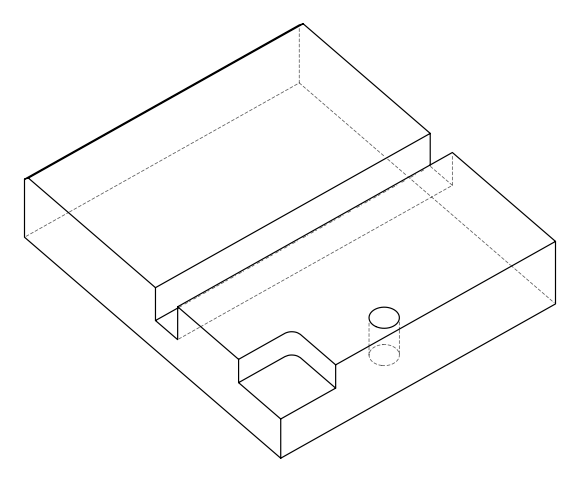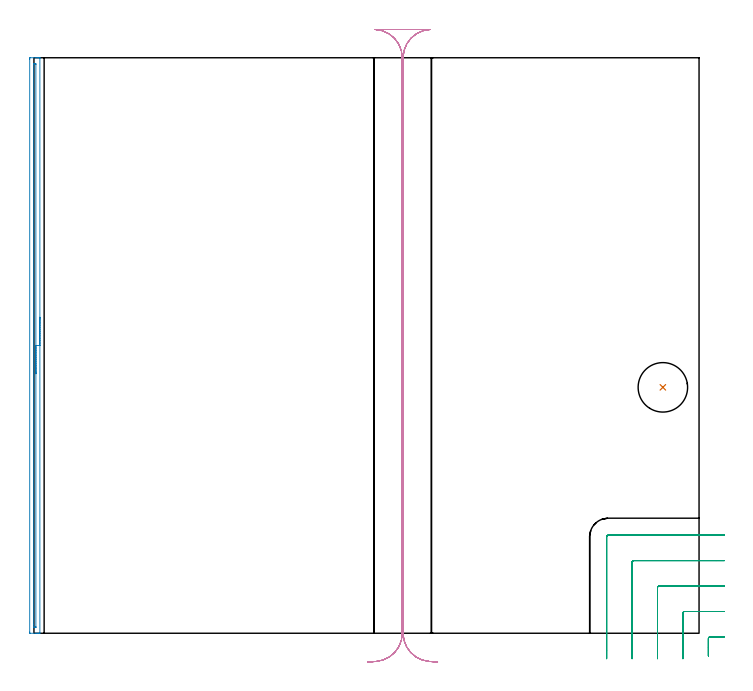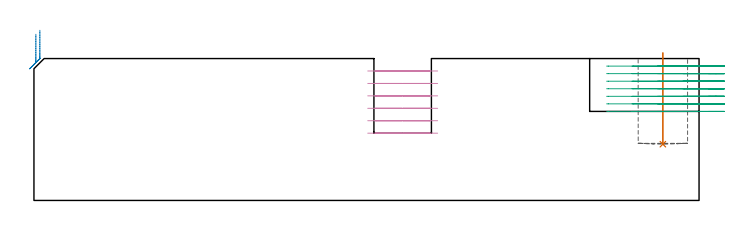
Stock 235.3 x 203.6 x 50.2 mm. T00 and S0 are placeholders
(PLAN: 4 operations, 3 tool changes, 13.7 min)
(1 INDEXABLE_INSERT_DRILL_BLIND_HOLE_FROM_SOLID | STEP1POCKET | NXT0302_006 | 0.13 min | 7233 mm3)
(2 AREA_MILL | FG_CHAMFER_SURFACE | UGT0205_001 | 3.41 min | 1320 mm3)
(3 MILL_CORNER_NOTCH_RECTANGULAR | CORNER_NOTCH_RECTANGULAR | NXT0201_011 | Follow Part, ap 3, ae 75% | 4.2 min | 29283 mm3)
(4 MILL_RECTANGULAR_SLOT | SLOT_RECTANGULAR | UGT0201_136 | Follow Part, ap 5, ae 75% | 6.01 min | 109145 mm3)
(TOOL NXT0302_006 | Index. Insert Drill 17.5mm [880-D1750L25-05] | D17.5 PA176 FL88 Z2)
(TOOL UGT0205_001 | Chamfer Mill 20 x 3 x 45 deg. | D20 FL50 Z2)
(TOOL NXT0201_011 | ENDMILL 12mm [2P460-1200-NA 1630] | D12 FL38 Z6)
(TOOL UGT0201_136 | Carbide End Mill 20.0 | D20 FL30 Z4)
(OP 1 INDEXABLE_INSERT_DRILL_BLIND_HOLE_FROM_SOLID)
G17 G21 G94 G90
T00 M6
G54
G17 G0 G90 X222.5 Y87. S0 M3
G43 Z60.2 H1
G94 G81 G98 Z19.9 F250. R52.2
G80
M5
M2
(OP 2 AREA_MILL)
G17 G21 G94 G90
T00 M6
G54
G17 G0 G90 X2.099 Y111.8 S1061 M3
G43 Z60.2 H0
G94 G1 Y111.762 Z59.328 F250.
Y111.648 Z58.463
Y111.459 Z57.611
Y111.197 Z56.779
Y110.863 Z55.973
Y110.46 Z55.199
Y109.992 Z54.463
Y109.46 Z53.771
Y108.871 Z53.128
Y108.228 Z52.539
Y107.536 Z52.008
Y106.8 Z51.539
Y106.026 Z51.136
Y105.22 Z50.802
Y104.388 Z50.54
Y103.537 Z50.351
Y102.672 Z50.237
Y101.8 Z50.199
X2.1 Y0.149 Z50.2
X2.097 Y0.008 Z50.188
X2.089 Y0.006 Z50.18
X1.783 Y0. Z49.882
X1.331 Z49.43
X0.742 Z48.836
X-1.319 Z46.778
X-1.491 Y0.002 Z46.605
X-1.5 Y0.389 Z46.6
Y203.005
X-1.498 Y203.212 Z46.602
X-1.491 Y203.598 Z46.605
X-1.319 Y203.6 Z46.778
X0.742 Z48.836
X1.331 Z49.43
X1.783 Z49.882
X2.091 Z50.181
X2.099 Y203.59 Z50.19
X2.1 Y203.512 Z50.196
Y203.494 Z50.197
X2.098 Y203.452 Z50.198
X2.099 Y101.8 Z50.199
X0.685 Z48.785
X0.686 Y2.36 Z48.786
X0.684 Y2.156 Z48.784
X0.681 Y2.054 Z48.781
X0.679 Y2.012 Z48.779
X0.543 Y2.008 Z48.643
X0.23 Y2.002 Z48.33
X0.022 Y2.007 Z48.122
X-0.071 Y2.01 Z48.029
X-0.083 Y2.319 Z48.017
X-0.084 Y2.378 Z48.016
X-0.086 Y3.157 Z48.014
X-0.085 Y201.165 Z48.015
X-0.083 Y201.222 Z48.017
X-0.068 Y201.59 Z48.032
X0.113 Y201.594 Z48.213
X0.369 Y201.598 Z48.469
X0.577 Y201.593 Z48.677
X0.67 Y201.59 Z48.77
X0.682 Y201.282 Z48.782
X0.684 Y201.222 Z48.784
X0.685 Y101.8 Z48.785
Y100.928 Z48.823
Y100.064 Z48.937
Y99.212 Z49.126
Y98.38 Z49.388
Y97.574 Z49.722
Y96.8 Z50.125
Y96.064 Z50.594
Y95.372 Z51.125
Y94.729 Z51.714
Y94.14 Z52.357
Y93.609 Z53.049
Y93.14 Z53.785
Y92.737 Z54.559
Y92.403 Z55.365
Y92.141 Z56.197
Y91.952 Z57.049
Y91.838 Z57.914
Y91.8 Z58.785
G0 Z60.2
M5
M2
(OP 3 MILL_CORNER_NOTCH_RECTANGULAR)
G17 G21 G94 G90
T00 M6
G54
G17 G0 G90 X244.157 Y-1.3 S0 M3
G43 Z60.2 H1
Z47.528
G94 G1 X241.157 F250.
X239.197
G3 X238.6 Y-1.897 R0.6
G1 Y-5.011
Y-8.011
G0 Z60.2
X244.3 Y7.7
Z47.528
G1 X241.3
X230.197 F500.
G3 X229.6 Y7.103 R0.6
G1 Y-6.
Y-9. F250.
G0 Z60.2
X244.3 Y16.7
Z47.528
G1 X241.3
X221.197 F500.
G3 X220.6 Y16.103 R0.6
G1 Y-6.
Y-9. F250.
G0 Z60.2
X244.3 Y25.7
Z47.528
G1 X241.3
X212.197 F500.
G3 X211.6 Y25.103 R0.6
G1 Y-6.
Y-9. F250.
G0 Z60.2
X244.3 Y34.7
Z47.528
G1 X241.3
X203.197 F500.
G3 X202.6 Y34.103 R0.6
G1 Y-6.
Y-9. F250.
G0 Z60.2
X244.157 Y-1.3
Z44.857
G1 X241.157
X239.197
G3 X238.6 Y-1.897 R0.6
G1 Y-5.011
Y-8.011
G0 Z60.2
X244.3 Y7.7
Z44.857
G1 X241.3
X230.197 F500.
G3 X229.6 Y7.103 R0.6
G1 Y-6.
Y-9. F250.
G0 Z60.2
X244.3 Y16.7
Z44.857
G1 X241.3
X221.197 F500.
G3 X220.6 Y16.103 R0.6
G1 Y-6.
Y-9. F250.
G0 Z60.2
X244.3 Y25.7
Z44.857
G1 X241.3
X212.197 F500.
G3 X211.6 Y25.103 R0.6
G1 Y-6.
Y-9. F250.
G0 Z60.2
X244.3 Y34.7
Z44.857
G1 X241.3
X203.197 F500.
G3 X202.6 Y34.103 R0.6
G1 Y-6.
Y-9. F250.
G0 Z60.2
X244.157 Y-1.3
Z42.186
G1 X241.157
X239.197
G3 X238.6 Y-1.897 R0.6
G1 Y-5.011
Y-8.011
G0 Z60.2
X244.3 Y7.7
Z42.186
G1 X241.3
X230.197 F500.
G3 X229.6 Y7.103 R0.6
G1 Y-6.
Y-9. F250.
G0 Z60.2
X244.3 Y16.7
Z42.186
G1 X241.3
X221.197 F500.
G3 X220.6 Y16.103 R0.6
G1 Y-6.
Y-9. F250.
G0 Z60.2
X244.3 Y25.7
Z42.186
G1 X241.3
X212.197 F500.
G3 X211.6 Y25.103 R0.6
G1 Y-6.
Y-9. F250.
G0 Z60.2
X244.3 Y34.7
Z42.186
G1 X241.3
X203.197 F500.
G3 X202.6 Y34.103 R0.6
G1 Y-6.
Y-9. F250.
G0 Z60.2
X244.157 Y-1.3
Z39.514
G1 X241.157
X239.197
G3 X238.6 Y-1.897 R0.6
G1 Y-5.011
Y-8.011
G0 Z60.2
X244.3 Y7.7
Z39.514
G1 X241.3
X230.197 F500.
G3 X229.6 Y7.103 R0.6
G1 Y-6.
Y-9. F250.
G0 Z60.2
X244.3 Y16.7
Z39.514
G1 X241.3
X221.197 F500.
G3 X220.6 Y16.103 R0.6
G1 Y-6.
Y-9. F250.
G0 Z60.2
X244.3 Y25.7
Z39.514
G1 X241.3
X212.197 F500.
G3 X211.6 Y25.103 R0.6
G1 Y-6.
Y-9. F250.
G0 Z60.2
X244.3 Y34.7
Z39.514
G1 X241.3
X203.197 F500.
G3 X202.6 Y34.103 R0.6
G1 Y-6.
Y-9. F250.
G0 Z60.2
X244.157 Y-1.3
Z36.843
G1 X241.157
X239.197
G3 X238.6 Y-1.897 R0.6
G1 Y-5.011
Y-8.011
G0 Z60.2
X244.3 Y7.7
Z36.843
G1 X241.3
X230.197 F500.
G3 X229.6 Y7.103 R0.6
G1 Y-6.
Y-9. F250.
G0 Z60.2
X244.3 Y16.7
Z36.843
G1 X241.3
X221.197 F500.
G3 X220.6 Y16.103 R0.6
G1 Y-6.
Y-9. F250.
G0 Z60.2
X244.3 Y25.7
Z36.843
G1 X241.3
X212.197 F500.
G3 X211.6 Y25.103 R0.6
G1 Y-6.
Y-9. F250.
G0 Z60.2
X244.3 Y34.7
Z36.843
G1 X241.3
X203.197 F500.
G3 X202.6 Y34.103 R0.6
G1 Y-6.
Y-9. F250.
G0 Z60.2
X244.157 Y-1.3
Z34.171
G1 X241.157
X239.197
G3 X238.6 Y-1.897 R0.6
G1 Y-5.011
Y-8.011
G0 Z60.2
X244.3 Y7.7
Z34.171
G1 X241.3
X230.197 F500.
G3 X229.6 Y7.103 R0.6
G1 Y-6.
Y-9. F250.
G0 Z60.2
X244.3 Y16.7
Z34.171
G1 X241.3
X221.197 F500.
G3 X220.6 Y16.103 R0.6
G1 Y-6.
Y-9. F250.
G0 Z60.2
X244.3 Y25.7
Z34.171
G1 X241.3
X212.197 F500.
G3 X211.6 Y25.103 R0.6
G1 Y-6.
Y-9. F250.
G0 Z60.2
X244.3 Y34.7
Z34.171
G1 X241.3
X203.197 F500.
G3 X202.6 Y34.103 R0.6
G1 Y-6.
Y-9. F250.
G0 Z60.2
X244.157 Y-1.3
Z31.5
G1 X241.157
X239.197
G3 X238.6 Y-1.897 R0.6
G1 Y-5.011
Y-8.011
G0 Z60.2
X244.3 Y7.7
Z31.5
G1 X241.3
X230.197 F500.
G3 X229.6 Y7.103 R0.6
G1 Y-6.
Y-9. F250.
G0 Z60.2
X244.3 Y16.7
Z31.5
G1 X241.3
X221.197 F500.
G3 X220.6 Y16.103 R0.6
G1 Y-6.
Y-9. F250.
G0 Z60.2
X244.3 Y25.7
Z31.5
G1 X241.3
X212.197 F500.
G3 X211.6 Y25.103 R0.6
G1 Y-6.
Y-9. F250.
G0 Z60.2
X244.3 Y34.7
Z31.5
G1 X241.3
X203.197 F500.
G3 X202.6 Y34.103 R0.6
G1 Y-6.
Y-9. F250.
G0 Z60.2
M5
M2
(OP 4 MILL_RECTANGULAR_SLOT)
G17 G21 G94 G90
T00 M6
G54
G17 G0 G90 X142.817 Y-10.202 S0 M3
G43 Z60.2 H0
Z45.8
G94 G1 X139.826 Y-9.97 F250.
G2 X130.6 Y0. R10. F500.
G1 Y203.6
G2 X140.153 Y213.59 R10.
G1 X120.747
G2 X130.3 Y203.6 R10.
G1 Y0.
G2 X121.074 Y-9.97 R10.
G1 X118.083 Y-10.202 F250.
G0 X142.817 Z41.4
G1 X139.826 Y-9.97
G2 X130.6 Y0. R10. F500.
G1 Y203.6
G2 X140.153 Y213.59 R10.
G1 X120.747
G2 X130.3 Y203.6 R10.
G1 Y0.
G2 X121.074 Y-9.97 R10.
G1 X118.083 Y-10.202 F250.
G0 X142.817 Z37.
G1 X139.826 Y-9.97
G2 X130.6 Y0. R10. F500.
G1 Y203.6
G2 X140.153 Y213.59 R10.
G1 X120.747
G2 X130.3 Y203.6 R10.
G1 Y0.
G2 X121.074 Y-9.97 R10.
G1 X118.083 Y-10.202 F250.
G0 X142.817 Z32.6
G1 X139.826 Y-9.97
G2 X130.6 Y0. R10. F500.
G1 Y203.6
G2 X140.153 Y213.59 R10.
G1 X120.747
G2 X130.3 Y203.6 R10.
G1 Y0.
G2 X121.074 Y-9.97 R10.
G1 X118.083 Y-10.202 F250.
G0 X142.817 Z28.2
G1 X139.826 Y-9.97
G2 X130.6 Y0. R10. F500.
G1 Y203.6
G2 X140.153 Y213.59 R10.
G1 Y213.6
X120.747
Y213.59
G2 X130.3 Y203.6 R10.
G1 Y0.
G2 X121.074 Y-9.97 R10.
G1 X118.083 Y-10.202 F250.
G0 X142.817 Z23.8
G1 X139.826 Y-9.97
G2 X130.6 Y0. R10. F500.
G1 Y203.6
G2 X140.153 Y213.59 R10.
G1 Y213.6
X120.747
Y213.59
G2 X130.3 Y203.6 R10.
G1 Y0.
G2 X121.074 Y-9.97 R10.
G1 X118.083 Y-10.202 F250.
G0 Z60.2
M5
M2
